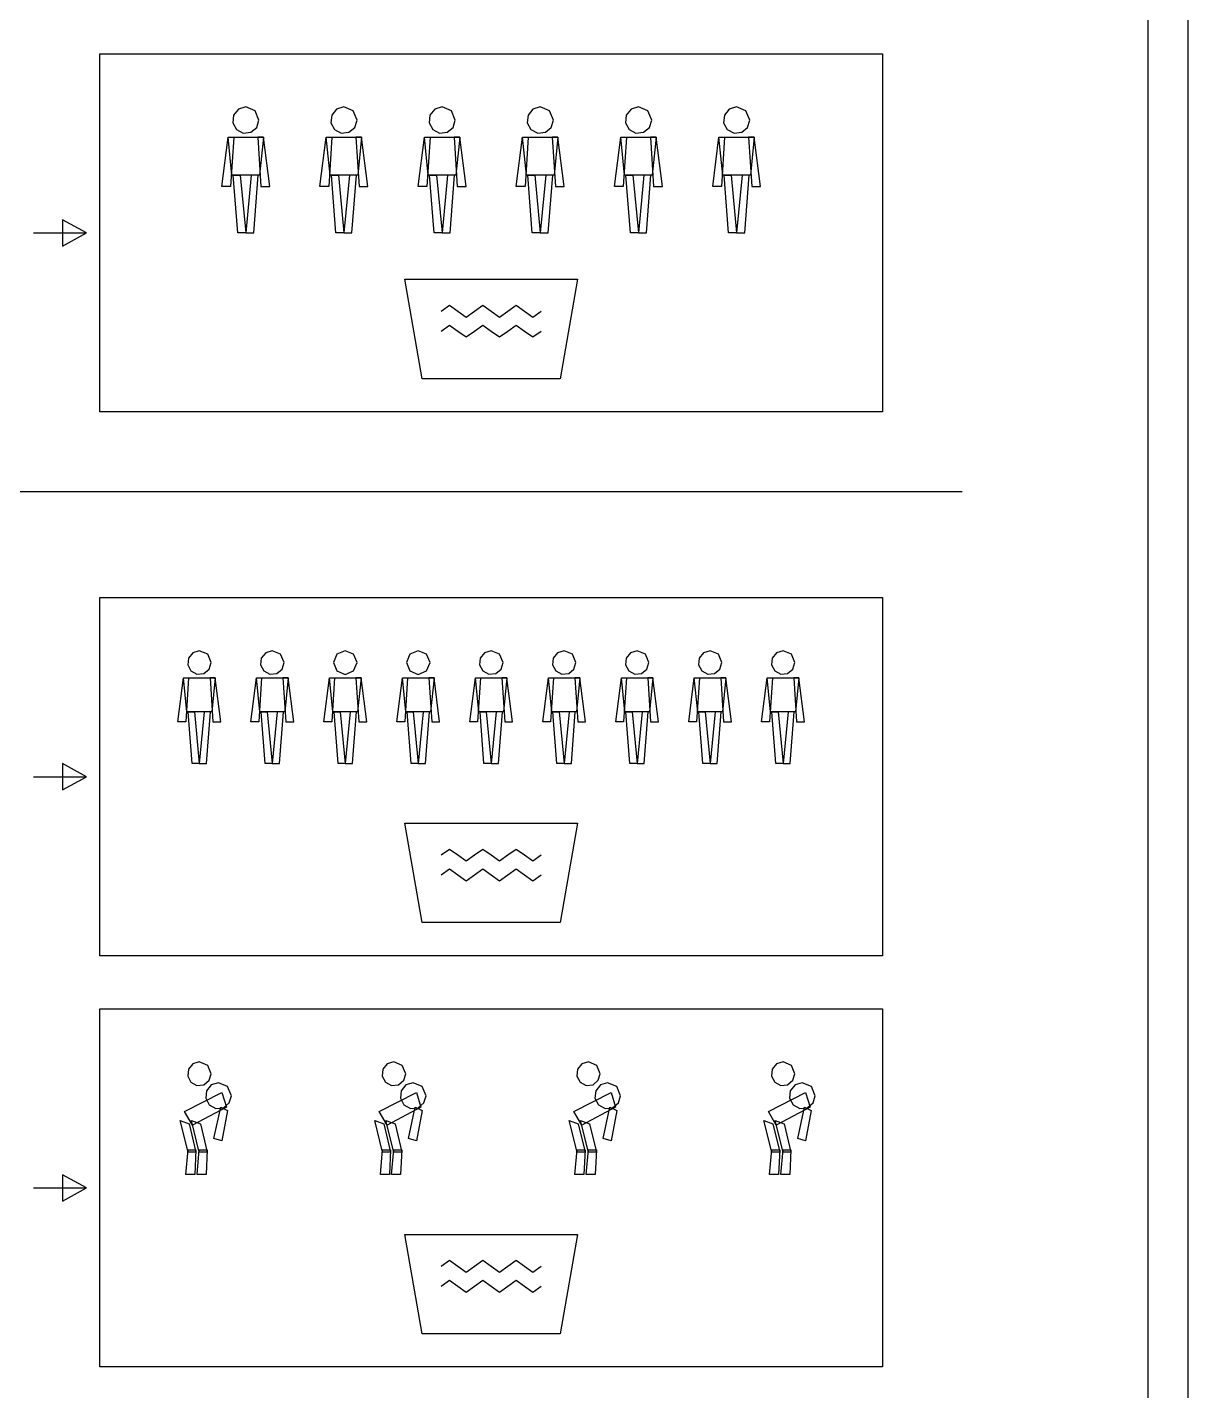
# Model space of a CAD drawing. Extents: x 0 to 118, y 2 to 170.
# Drawn here: x 74.8 to 118.5, y 39.6 to 91 of the extents above; entities that cross this region are included whole.
import ezdxf

# ---------------------------------------------------------------- set-up
doc = ezdxf.new("R2010")
doc.units = 0

msp = doc.modelspace()

# ---------------------------------------------------------------- linework, layer by layer
at = {"layer": 'Layer 1', "color": 7}
for points in [[(1.5, 168.5), (118.5, 168.5), (118.5, 1.5), (1.5, 1.5), (1.5, 168.5)], [(3, 167), (117, 167), (117, 3), (3, 3), (3, 167)], [(77.5, 90), (107, 90), (107, 76.5), (77.5, 76.5), (77.5, 90)], [(83, 88), (82.722909, 87.915945), (82.539215, 87.692113), (82.510833, 87.403949), (82.64733, 87.14858), (82.902699, 87.012083), (83.190863, 87.040465), (83.414695, 87.224159), (83.49875, 87.50125), (83.35267, 87.85392), (83, 88), (83, 88)], [(86.7, 88), (86.422909, 87.915945), (86.239215, 87.692113), (86.210833, 87.403949), (86.34733, 87.14858), (86.602699, 87.012083), (86.890863, 87.040465), (87.114695, 87.224159), (87.19875, 87.50125), (87.05267, 87.85392), (86.7, 88), (86.7, 88)], [(90.4, 88), (90.122909, 87.915945), (89.939215, 87.692113), (89.910833, 87.403949), (90.04733, 87.14858), (90.302699, 87.012083), (90.590863, 87.040465), (90.814695, 87.224159), (90.89875, 87.50125), (90.75267, 87.85392), (90.4, 88), (90.4, 88)], [(94.1, 88), (93.822909, 87.915945), (93.639215, 87.692113), (93.610833, 87.403949), (93.74733, 87.14858), (94.002699, 87.012083), (94.290863, 87.040465), (94.514695, 87.224159), (94.59875, 87.50125), (94.45267, 87.85392), (94.1, 88), (94.1, 88)], [(97.8, 88), (97.522909, 87.915945), (97.339215, 87.692113), (97.310833, 87.403949), (97.44733, 87.14858), (97.702699, 87.012083), (97.990863, 87.040465), (98.214695, 87.224159), (98.29875, 87.50125), (98.15267, 87.85392), (97.8, 88), (97.8, 88)], [(101.5, 88), (101.222909, 87.915945), (101.039215, 87.692113), (101.010833, 87.403949), (101.14733, 87.14858), (101.402699, 87.012083), (101.690863, 87.040465), (101.914695, 87.224159), (101.99875, 87.50125), (101.85267, 87.85392), (101.5, 88), (101.5, 88)], [(75, 83.25), (77, 83.25)], [(89, 81.5), (95.5, 81.5)], [(90.365, 80.3), (90.679167, 80.525), (90.993333, 80.3), (91.3075, 80.075), (91.621667, 80.3), (91.935833, 80.525), (92.25, 80.3), (92.564167, 80.075), (92.878333, 80.3), (93.1925, 80.525), (93.506667, 80.3), (93.820833, 80.075), (94.135, 80.3)], [(90.365, 79.55), (90.679167, 79.775), (90.993333, 79.55), (91.3075, 79.325), (91.621667, 79.55), (91.935833, 79.775), (92.25, 79.55), (92.564167, 79.325), (92.878333, 79.55), (93.1925, 79.775), (93.506667, 79.55), (93.820833, 79.325), (94.135, 79.55)], [(7, 73.5), (110, 73.5)], [(77.5, 69.5), (107, 69.5), (107, 56), (77.5, 56), (77.5, 69.5)], [(81.25, 67.5), (81.002077, 67.424793), (80.837719, 67.224522), (80.812325, 66.966691), (80.934454, 66.738204), (81.162941, 66.616075), (81.420772, 66.641469), (81.621043, 66.805827), (81.69625, 67.05375), (81.565546, 67.369296), (81.25, 67.5), (81.25, 67.5)], [(84, 67.5), (83.752077, 67.424793), (83.587719, 67.224522), (83.562325, 66.966691), (83.684454, 66.738204), (83.912941, 66.616075), (84.170772, 66.641469), (84.371043, 66.805827), (84.44625, 67.05375), (84.315546, 67.369296), (84, 67.5), (84, 67.5)], [(86.75, 67.5), (86.434454, 67.369296), (86.30375, 67.05375), (86.434454, 66.738204), (86.75, 66.6075), (87.065546, 66.738204), (87.19625, 67.05375), (87.065546, 67.369296), (86.75, 67.5), (86.75, 67.5)], [(89.5, 67.5), (89.184454, 67.369296), (89.05375, 67.05375), (89.184454, 66.738204), (89.5, 66.6075), (89.815546, 66.738204), (89.94625, 67.05375), (89.815546, 67.369296), (89.5, 67.5), (89.5, 67.5)], [(92.25, 67.5), (92.002077, 67.424793), (91.837719, 67.224522), (91.812325, 66.966691), (91.934454, 66.738204), (92.162941, 66.616075), (92.420772, 66.641469), (92.621043, 66.805827), (92.69625, 67.05375), (92.565546, 67.369296), (92.25, 67.5), (92.25, 67.5)], [(95, 67.5), (94.752077, 67.424793), (94.587719, 67.224522), (94.562325, 66.966691), (94.684454, 66.738204), (94.912941, 66.616075), (95.170772, 66.641469), (95.371043, 66.805827), (95.44625, 67.05375), (95.315546, 67.369296), (95, 67.5), (95, 67.5)], [(97.75, 67.5), (97.502077, 67.424793), (97.337719, 67.224522), (97.312325, 66.966691), (97.434454, 66.738204), (97.662941, 66.616075), (97.920772, 66.641469), (98.121043, 66.805827), (98.19625, 67.05375), (98.065546, 67.369296), (97.75, 67.5), (97.75, 67.5)], [(100.5, 67.5), (100.252077, 67.424793), (100.087719, 67.224522), (100.062325, 66.966691), (100.184454, 66.738204), (100.412941, 66.616075), (100.670772, 66.641469), (100.871043, 66.805827), (100.94625, 67.05375), (100.815546, 67.369296), (100.5, 67.5), (100.5, 67.5)], [(103.25, 67.5), (103.002077, 67.424793), (102.837719, 67.224522), (102.812325, 66.966691), (102.934454, 66.738204), (103.162941, 66.616075), (103.420772, 66.641469), (103.621043, 66.805827), (103.69625, 67.05375), (103.565546, 67.369296), (103.25, 67.5), (103.25, 67.5)], [(75, 62.75), (77, 62.75)], [(89, 61), (95.5, 61)], [(90.365, 59.8), (90.679167, 60.025), (90.993333, 59.8), (91.3075, 59.575), (91.621667, 59.8), (91.935833, 60.025), (92.25, 59.8), (92.564167, 59.575), (92.878333, 59.8), (93.1925, 60.025), (93.506667, 59.8), (93.820833, 59.575), (94.135, 59.8)], [(90.365, 59.05), (90.679167, 59.275), (90.993333, 59.05), (91.3075, 58.825), (91.621667, 59.05), (91.935833, 59.275), (92.25, 59.05), (92.564167, 58.825), (92.878333, 59.05), (93.1925, 59.275), (93.506667, 59.05), (93.820833, 58.825), (94.135, 59.05)], [(77.5, 54), (107, 54), (107, 40.5), (77.5, 40.5), (77.5, 54)], [(81.25, 52), (81.002077, 51.924793), (80.837719, 51.724522), (80.812325, 51.466691), (80.934454, 51.238204), (81.162941, 51.116075), (81.420772, 51.141469), (81.621043, 51.305827), (81.69625, 51.55375), (81.565546, 51.869296), (81.25, 52), (81.25, 52)], [(88.583333, 52), (88.33541, 51.924793), (88.171052, 51.724522), (88.145658, 51.466691), (88.267787, 51.238204), (88.496274, 51.116075), (88.754106, 51.141469), (88.954377, 51.305827), (89.029583, 51.55375), (88.89888, 51.869296), (88.583333, 52), (88.583333, 52)], [(95.916667, 52), (95.668743, 51.924793), (95.504385, 51.724522), (95.478991, 51.466691), (95.60112, 51.238204), (95.829608, 51.116075), (96.087439, 51.141469), (96.28771, 51.305827), (96.362917, 51.55375), (96.232213, 51.869296), (95.916667, 52), (95.916667, 52)], [(103.25, 52), (103.002077, 51.924793), (102.837719, 51.724522), (102.812325, 51.466691), (102.934454, 51.238204), (103.162941, 51.116075), (103.420772, 51.141469), (103.621043, 51.305827), (103.69625, 51.55375), (103.565546, 51.869296), (103.25, 52), (103.25, 52)], [(81.9725, 51.21375), (81.700965, 51.131381), (81.520954, 50.912037), (81.493141, 50.62965), (81.626902, 50.379402), (81.87715, 50.245641), (82.159537, 50.273454), (82.378881, 50.453465), (82.46125, 50.725), (82.318098, 51.070598), (81.9725, 51.21375), (81.9725, 51.21375)], [(89.305833, 51.21375), (89.034298, 51.131381), (88.854287, 50.912037), (88.826475, 50.62965), (88.960235, 50.379402), (89.210483, 50.245641), (89.49287, 50.273454), (89.712214, 50.453465), (89.794583, 50.725), (89.651432, 51.070598), (89.305833, 51.21375), (89.305833, 51.21375)], [(96.639167, 51.21375), (96.367632, 51.131381), (96.187621, 50.912037), (96.159808, 50.62965), (96.293568, 50.379402), (96.543816, 50.245641), (96.826203, 50.273454), (97.045547, 50.453465), (97.127917, 50.725), (96.984765, 51.070598), (96.639167, 51.21375), (96.639167, 51.21375)], [(103.9725, 51.21375), (103.700965, 51.131381), (103.520954, 50.912037), (103.493141, 50.62965), (103.626902, 50.379402), (103.87715, 50.245641), (104.159537, 50.273454), (104.378881, 50.453465), (104.46125, 50.725), (104.318098, 51.070598), (103.9725, 51.21375), (103.9725, 51.21375)], [(75, 47.25), (77, 47.25)], [(89, 45.5), (95.5, 45.5)], [(90.365, 44.3), (90.679167, 44.525), (90.993333, 44.3), (91.3075, 44.075), (91.621667, 44.3), (91.935833, 44.525), (92.25, 44.3), (92.564167, 44.075), (92.878333, 44.3), (93.1925, 44.525), (93.506667, 44.3), (93.820833, 44.075), (94.135, 44.3)], [(90.365, 43.55), (90.679167, 43.775), (90.993333, 43.55), (91.3075, 43.325), (91.621667, 43.55), (91.935833, 43.775), (92.25, 43.55), (92.564167, 43.325), (92.878333, 43.55), (93.1925, 43.775), (93.506667, 43.55), (93.820833, 43.325), (94.135, 43.55)]]:
    msp.add_lwpolyline(points, dxfattribs=at)
for points in [[(82.335, 86.852875), (82.54875, 86.852875), (82.43, 85.000375), (82.0975, 85.000375), (82.335, 86.852875)], [(82.335, 86.852875), (83.665, 86.852875), (83.5225, 85.427875), (82.4775, 85.427875), (82.335, 86.852875)], [(83.665, 86.852875), (83.45125, 86.852875), (83.57, 85.000375), (83.9025, 85.000375), (83.665, 86.852875)], [(86.035, 86.852875), (86.24875, 86.852875), (86.13, 85.000375), (85.7975, 85.000375), (86.035, 86.852875)], [(86.035, 86.852875), (87.365, 86.852875), (87.2225, 85.427875), (86.1775, 85.427875), (86.035, 86.852875)], [(87.365, 86.852875), (87.15125, 86.852875), (87.27, 85.000375), (87.6025, 85.000375), (87.365, 86.852875)], [(89.735, 86.852875), (89.94875, 86.852875), (89.83, 85.000375), (89.4975, 85.000375), (89.735, 86.852875)], [(89.735, 86.852875), (91.065, 86.852875), (90.9225, 85.427875), (89.8775, 85.427875), (89.735, 86.852875)], [(91.065, 86.852875), (90.85125, 86.852875), (90.97, 85.000375), (91.3025, 85.000375), (91.065, 86.852875)], [(93.435, 86.852875), (93.64875, 86.852875), (93.53, 85.000375), (93.1975, 85.000375), (93.435, 86.852875)], [(93.435, 86.852875), (94.765, 86.852875), (94.6225, 85.427875), (93.5775, 85.427875), (93.435, 86.852875)], [(94.765, 86.852875), (94.55125, 86.852875), (94.67, 85.000375), (95.0025, 85.000375), (94.765, 86.852875)], [(97.135, 86.852875), (97.34875, 86.852875), (97.23, 85.000375), (96.8975, 85.000375), (97.135, 86.852875)], [(97.135, 86.852875), (98.465, 86.852875), (98.3225, 85.427875), (97.2775, 85.427875), (97.135, 86.852875)], [(98.465, 86.852875), (98.25125, 86.852875), (98.37, 85.000375), (98.7025, 85.000375), (98.465, 86.852875)], [(100.835, 86.852875), (101.04875, 86.852875), (100.93, 85.000375), (100.5975, 85.000375), (100.835, 86.852875)], [(100.835, 86.852875), (102.165, 86.852875), (102.0225, 85.427875), (100.9775, 85.427875), (100.835, 86.852875)], [(102.165, 86.852875), (101.95125, 86.852875), (102.07, 85.000375), (102.4025, 85.000375), (102.165, 86.852875)], [(82.52975, 85.427875), (82.791, 85.427875), (83, 83.25), (82.69695, 83.25), (82.52975, 85.427875)], [(83.47025, 85.427875), (83.209, 85.427875), (83, 83.25), (83.30305, 83.25), (83.47025, 85.427875)], [(86.22975, 85.427875), (86.491, 85.427875), (86.7, 83.25), (86.39695, 83.25), (86.22975, 85.427875)], [(87.17025, 85.427875), (86.909, 85.427875), (86.7, 83.25), (87.00305, 83.25), (87.17025, 85.427875)], [(89.92975, 85.427875), (90.191, 85.427875), (90.4, 83.25), (90.09695, 83.25), (89.92975, 85.427875)], [(90.87025, 85.427875), (90.609, 85.427875), (90.4, 83.25), (90.70305, 83.25), (90.87025, 85.427875)], [(93.62975, 85.427875), (93.891, 85.427875), (94.1, 83.25), (93.79695, 83.25), (93.62975, 85.427875)], [(94.57025, 85.427875), (94.309, 85.427875), (94.1, 83.25), (94.40305, 83.25), (94.57025, 85.427875)], [(97.32975, 85.427875), (97.591, 85.427875), (97.8, 83.25), (97.49695, 83.25), (97.32975, 85.427875)], [(98.27025, 85.427875), (98.009, 85.427875), (97.8, 83.25), (98.10305, 83.25), (98.27025, 85.427875)], [(101.02975, 85.427875), (101.291, 85.427875), (101.5, 83.25), (101.19695, 83.25), (101.02975, 85.427875)], [(101.97025, 85.427875), (101.709, 85.427875), (101.5, 83.25), (101.80305, 83.25), (101.97025, 85.427875)], [(77, 83.25), (76.1, 83.745), (76.1, 82.755), (77, 83.25)], [(89, 81.5), (95.5, 81.5), (94.85, 77.75), (89.65, 77.75), (89, 81.5)], [(80.655, 66.473625), (80.84625, 66.473625), (80.74, 64.816125), (80.4425, 64.816125), (80.655, 66.473625)], [(80.655, 66.473625), (81.845, 66.473625), (81.7175, 65.198625), (80.7825, 65.198625), (80.655, 66.473625)], [(81.845, 66.473625), (81.65375, 66.473625), (81.76, 64.816125), (82.0575, 64.816125), (81.845, 66.473625)], [(83.405, 66.473625), (83.59625, 66.473625), (83.49, 64.816125), (83.1925, 64.816125), (83.405, 66.473625)], [(83.405, 66.473625), (84.595, 66.473625), (84.4675, 65.198625), (83.5325, 65.198625), (83.405, 66.473625)], [(84.595, 66.473625), (84.40375, 66.473625), (84.51, 64.816125), (84.8075, 64.816125), (84.595, 66.473625)], [(86.155, 66.473625), (86.34625, 66.473625), (86.24, 64.816125), (85.9425, 64.816125), (86.155, 66.473625)], [(86.155, 66.473625), (87.345, 66.473625), (87.2175, 65.198625), (86.2825, 65.198625), (86.155, 66.473625)], [(87.345, 66.473625), (87.15375, 66.473625), (87.26, 64.816125), (87.5575, 64.816125), (87.345, 66.473625)], [(88.905, 66.473625), (89.09625, 66.473625), (88.99, 64.816125), (88.6925, 64.816125), (88.905, 66.473625)], [(88.905, 66.473625), (90.095, 66.473625), (89.9675, 65.198625), (89.0325, 65.198625), (88.905, 66.473625)], [(90.095, 66.473625), (89.90375, 66.473625), (90.01, 64.816125), (90.3075, 64.816125), (90.095, 66.473625)], [(91.655, 66.473625), (91.84625, 66.473625), (91.74, 64.816125), (91.4425, 64.816125), (91.655, 66.473625)], [(91.655, 66.473625), (92.845, 66.473625), (92.7175, 65.198625), (91.7825, 65.198625), (91.655, 66.473625)], [(92.845, 66.473625), (92.65375, 66.473625), (92.76, 64.816125), (93.0575, 64.816125), (92.845, 66.473625)], [(94.405, 66.473625), (94.59625, 66.473625), (94.49, 64.816125), (94.1925, 64.816125), (94.405, 66.473625)], [(94.405, 66.473625), (95.595, 66.473625), (95.4675, 65.198625), (94.5325, 65.198625), (94.405, 66.473625)], [(95.595, 66.473625), (95.40375, 66.473625), (95.51, 64.816125), (95.8075, 64.816125), (95.595, 66.473625)], [(97.155, 66.473625), (97.34625, 66.473625), (97.24, 64.816125), (96.9425, 64.816125), (97.155, 66.473625)], [(97.155, 66.473625), (98.345, 66.473625), (98.2175, 65.198625), (97.2825, 65.198625), (97.155, 66.473625)], [(98.345, 66.473625), (98.15375, 66.473625), (98.26, 64.816125), (98.5575, 64.816125), (98.345, 66.473625)], [(99.905, 66.473625), (100.09625, 66.473625), (99.99, 64.816125), (99.6925, 64.816125), (99.905, 66.473625)], [(99.905, 66.473625), (101.095, 66.473625), (100.9675, 65.198625), (100.0325, 65.198625), (99.905, 66.473625)], [(101.095, 66.473625), (100.90375, 66.473625), (101.01, 64.816125), (101.3075, 64.816125), (101.095, 66.473625)], [(102.655, 66.473625), (102.84625, 66.473625), (102.74, 64.816125), (102.4425, 64.816125), (102.655, 66.473625)], [(102.655, 66.473625), (103.845, 66.473625), (103.7175, 65.198625), (102.7825, 65.198625), (102.655, 66.473625)], [(103.845, 66.473625), (103.65375, 66.473625), (103.76, 64.816125), (104.0575, 64.816125), (103.845, 66.473625)], [(80.82925, 65.198625), (81.063, 65.198625), (81.25, 63.25), (80.97885, 63.25), (80.82925, 65.198625)], [(81.67075, 65.198625), (81.437, 65.198625), (81.25, 63.25), (81.52115, 63.25), (81.67075, 65.198625)], [(83.57925, 65.198625), (83.813, 65.198625), (84, 63.25), (83.72885, 63.25), (83.57925, 65.198625)], [(84.42075, 65.198625), (84.187, 65.198625), (84, 63.25), (84.27115, 63.25), (84.42075, 65.198625)], [(86.32925, 65.198625), (86.563, 65.198625), (86.75, 63.25), (86.47885, 63.25), (86.32925, 65.198625)], [(87.17075, 65.198625), (86.937, 65.198625), (86.75, 63.25), (87.02115, 63.25), (87.17075, 65.198625)], [(89.07925, 65.198625), (89.313, 65.198625), (89.5, 63.25), (89.22885, 63.25), (89.07925, 65.198625)], [(89.92075, 65.198625), (89.687, 65.198625), (89.5, 63.25), (89.77115, 63.25), (89.92075, 65.198625)], [(91.82925, 65.198625), (92.063, 65.198625), (92.25, 63.25), (91.97885, 63.25), (91.82925, 65.198625)], [(92.67075, 65.198625), (92.437, 65.198625), (92.25, 63.25), (92.52115, 63.25), (92.67075, 65.198625)], [(94.57925, 65.198625), (94.813, 65.198625), (95, 63.25), (94.72885, 63.25), (94.57925, 65.198625)], [(95.42075, 65.198625), (95.187, 65.198625), (95, 63.25), (95.27115, 63.25), (95.42075, 65.198625)], [(97.32925, 65.198625), (97.563, 65.198625), (97.75, 63.25), (97.47885, 63.25), (97.32925, 65.198625)], [(98.17075, 65.198625), (97.937, 65.198625), (97.75, 63.25), (98.02115, 63.25), (98.17075, 65.198625)], [(100.07925, 65.198625), (100.313, 65.198625), (100.5, 63.25), (100.22885, 63.25), (100.07925, 65.198625)], [(100.92075, 65.198625), (100.687, 65.198625), (100.5, 63.25), (100.77115, 63.25), (100.92075, 65.198625)], [(102.82925, 65.198625), (103.063, 65.198625), (103.25, 63.25), (102.97885, 63.25), (102.82925, 65.198625)], [(103.67075, 65.198625), (103.437, 65.198625), (103.25, 63.25), (103.52115, 63.25), (103.67075, 65.198625)], [(77, 62.75), (76.1, 63.245), (76.1, 62.255), (77, 62.75)], [(89, 61), (95.5, 61), (94.85, 57.25), (89.65, 57.25), (89, 61)], [(82.1, 50.8525), (82.27, 50.3), (80.995, 49.62), (80.6975, 50.13), (82.1, 50.8525)], [(89.433333, 50.8525), (89.603333, 50.3), (88.328333, 49.62), (88.030833, 50.13), (89.433333, 50.8525)], [(96.766667, 50.8525), (96.936667, 50.3), (95.661667, 49.62), (95.364167, 50.13), (96.766667, 50.8525)], [(104.1, 50.8525), (104.27, 50.3), (102.995, 49.62), (102.6975, 50.13), (104.1, 50.8525)], [(82.0575, 50.3), (82.3125, 50.1725), (82.1, 49.025), (81.8025, 49.11), (82.0575, 50.3)], [(89.390833, 50.3), (89.645833, 50.1725), (89.433333, 49.025), (89.135833, 49.11), (89.390833, 50.3)], [(96.724167, 50.3), (96.979167, 50.1725), (96.766667, 49.025), (96.469167, 49.11), (96.724167, 50.3)], [(104.0575, 50.3), (104.3125, 50.1725), (104.1, 49.025), (103.8025, 49.11), (104.0575, 50.3)], [(80.5275, 49.79), (80.8675, 49.6625), (81.1225, 48.6), (80.825, 48.6), (80.5275, 49.79)], [(80.9525, 49.79), (81.2925, 49.6625), (81.5475, 48.6), (81.25, 48.6), (80.9525, 49.79)], [(87.860833, 49.79), (88.200833, 49.6625), (88.455833, 48.6), (88.158333, 48.6), (87.860833, 49.79)], [(88.285833, 49.79), (88.625833, 49.6625), (88.880833, 48.6), (88.583333, 48.6), (88.285833, 49.79)], [(95.194167, 49.79), (95.534167, 49.6625), (95.789167, 48.6), (95.491667, 48.6), (95.194167, 49.79)], [(95.619167, 49.79), (95.959167, 49.6625), (96.214167, 48.6), (95.916667, 48.6), (95.619167, 49.79)], [(102.5275, 49.79), (102.8675, 49.6625), (103.1225, 48.6), (102.825, 48.6), (102.5275, 49.79)], [(102.9525, 49.79), (103.2925, 49.6625), (103.5475, 48.6), (103.25, 48.6), (102.9525, 49.79)], [(80.825, 48.685), (81.1225, 48.685), (81.08, 47.75), (80.74, 47.75), (80.825, 48.685)], [(81.25, 48.685), (81.5475, 48.685), (81.505, 47.75), (81.165, 47.75), (81.25, 48.685)], [(88.158333, 48.685), (88.455833, 48.685), (88.413333, 47.75), (88.073333, 47.75), (88.158333, 48.685)], [(88.583333, 48.685), (88.880833, 48.685), (88.838333, 47.75), (88.498333, 47.75), (88.583333, 48.685)], [(95.491667, 48.685), (95.789167, 48.685), (95.746667, 47.75), (95.406667, 47.75), (95.491667, 48.685)], [(95.916667, 48.685), (96.214167, 48.685), (96.171667, 47.75), (95.831667, 47.75), (95.916667, 48.685)], [(102.825, 48.685), (103.1225, 48.685), (103.08, 47.75), (102.74, 47.75), (102.825, 48.685)], [(103.25, 48.685), (103.5475, 48.685), (103.505, 47.75), (103.165, 47.75), (103.25, 48.685)], [(77, 47.25), (76.1, 47.745), (76.1, 46.755), (77, 47.25)], [(89, 45.5), (95.5, 45.5), (94.85, 41.75), (89.65, 41.75), (89, 45.5)]]:
    msp.add_lwpolyline(points, close=True, dxfattribs=at)

doc.saveas('drawing.dxf')
